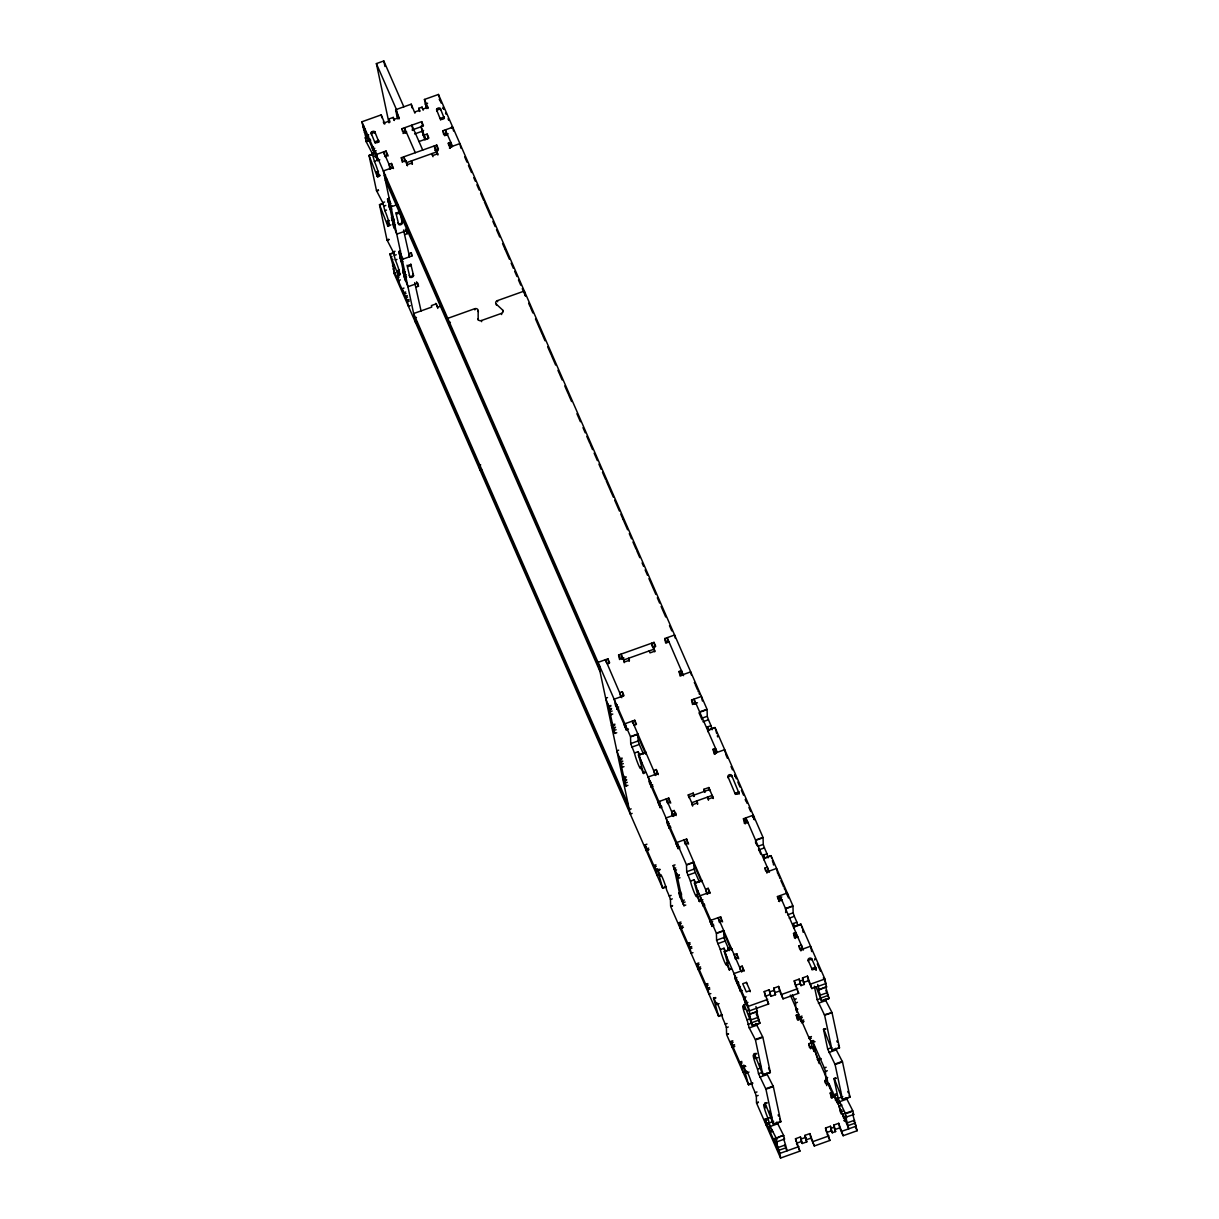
<?xml version="1.0" encoding="UTF-8"?>
<svg xmlns="http://www.w3.org/2000/svg" width="1219" height="1219" viewBox="0 0 1219 1219"><rect width="100%" height="100%" fill="white"/><g stroke="black" fill="none" stroke-linecap="round" stroke-linejoin="round"><path stroke-width="1.5" d="M478.183 319.988L478.138 310.571A2.636 2.133 -12 0 0 474.663 308.742L447.754 318.357L448.714 322.898L450.405 322.304M366.233 141.77L365.334 137.61M757.426 1011.907L755.948 1006.528M845.483 1113.206L842.71 1114.196L848.759 1128.824C847.403 1122.318 844.95 1117.229 845.575 1113.831L852.95 1111.119L853.711 1114.867L852.797 1113.724L852.858 1114.745L857.125 1130.729L843.137 1135.727L838.733 1123.309L833.796 1125.076L835.609 1131.582L832.287 1132.771L830.459 1126.265L825.522 1128.017L829.926 1140.435L814.322 1145.997L809.919 1133.594L804.967 1135.346L806.795 1141.868L802.27 1143.483L800.441 1136.961L795.504 1138.729L799.908 1151.147L780.556 1158.05C779.84 1146.058 770.058 1138.043 783.619 1135.453L776.884 1121.998M371.353 132.246L371.46 132.109A1.539 1.249 -12 0 0 371.185 133.328L371.536 134.7M436.92 108.75L436.813 108.887A1.539 1.249 -12 0 0 436.646 109.969M815.298 968.694L815.404 968.556A1.539 1.249 -12 0 0 815.572 967.475L811.884 959.033A1.981 1.6 -12 0 0 809.386 958.225A1.981 1.6 -12 0 0 808.182 960.359L808.426 961.501M388.952 122.799L376.381 63.601L383.787 60.95L403.824 106.815M365.395 137.656L366.203 138.798L361.875 121.793L381.227 114.876L384.899 123.881M397.592 118.837L395.626 109.74L411.23 104.179L414.917 113.169M426.421 108.552L424.441 99.455L438.444 94.457L707.035 709.26L699.63 711.896M363.765 126.014L362.835 126.334L377.159 159.095L378.393 158.653M397.577 113.946L396.602 114.296L398.567 118.7M427.183 108.064L425.416 104.011L427.595 103.234M389.455 122.433L388.739 119.02L393.265 117.405L394.362 120.498M419.412 111.432L418.757 108.308L422.079 107.12L423.176 110.228M363.521 129.534L365.365 128.879M384.655 122.738L389.592 120.986L388.739 119.02M394.118 119.371L399.07 117.603L395.626 109.74M414.673 112.041L419.61 110.274L418.757 108.308M422.947 109.085L427.884 107.318L424.441 99.455M364.39 132.277L366.249 131.622M371.307 133.572L375.01 132.246M436.752 110.213L440.455 108.887M368.702 134.852L366.843 135.507L367.163 137.031L368.885 140.962L370.744 140.292M442.954 108.354L443.625 109.131M367.163 137.031L368.565 136.528M365.334 138.113L367.65 137.29M369.951 138.951L368.565 139.438L368.885 140.962M366.02 141.313L367.879 140.657M402.605 131.728L401.965 128.681L421.713 121.641L423.435 125.572L420.966 126.456L424.806 139.804M368.108 141.16L366.249 141.815L372.328 153.548L374.401 161.396A9.219 0.884 70.4 0 1 378.545 173.586A9.219 0.884 70.4 0 1 376.656 172.016L378.515 171.361M406.14 131.743L403.672 132.612L401.965 128.681M406.628 131.911L403.032 133.48M412.022 129.991L422.719 126.182M373.532 147.133L372.145 147.636L374.187 153.076L376.031 152.421M422.932 135.538L427.153 134.09L428.128 138.631L425.66 139.515L421.942 130.997L423.633 130.387M372.465 149.145L374.782 148.322M414.628 133.953L421.225 131.606M376.168 150.745L373.852 151.567L374.187 153.076M372.252 153.365L375.041 152.375M389.455 220.471L387.139 221.294A9.219 0.884 70.4 0 0 389.013 222.864A9.219 0.884 70.4 0 0 384.884 210.674L382.812 202.826L376.488 190.606L369.022 155.407L373.639 153.746M369.037 155.438L373.441 154.539M388.023 156.093L386.057 151.019L376.183 154.554L377.479 160.618L379.795 159.796M443.716 134.73L442.878 130.753L452.752 127.218L453.559 131.012M377.28 154.508L375.437 155.163L377.479 160.618M451.548 128.01L451.609 126.944M373.441 156.84L375.284 156.184M375.757 156.687L377.143 156.184M419.001 141.541L428.875 138.021L427.153 134.09M387.779 154.95L385.311 155.834L385.554 156.977M444.828 135.812L444.6 134.684L447.068 133.8L447.297 134.943M384.564 156.459L387.032 155.575L386.057 151.019M445.697 134.639L448.165 133.755M374.401 161.396L376.031 160.817M402.3 162.249L401.325 157.693L436.737 145.061L438.444 148.992L435.975 149.876M393.463 168.542L391.497 163.468L389.029 164.352L390.004 168.908L389.531 167.841M448.851 145.762L448.318 143.202L450.786 142.318L451.746 146.874L449.384 148.002M405.516 160.74L403.047 161.624L401.325 157.693M404.297 161.533L406.201 160.847M435.229 150.486L437.697 149.617L436.737 145.061M393.219 167.399L383.345 170.934L415.572 322.639L417.431 321.984M450.268 148.261L450.024 147.133L459.913 143.598L460.873 148.154M389.958 168.923L392.472 168.024L391.497 163.468M407.481 165.814L407.237 164.672L412.174 162.904L411.321 160.938L411.976 164.077M433.004 156.702L432.76 155.56L437.697 153.807L434.284 145.93L435.274 150.577M369.235 155.941L377.098 176.115L379.871 175.125M377.098 176.115L377.661 177.075L379.947 175.749M385.539 175.033L384.305 175.475L599.001 666.9L600.236 666.458M387.124 179.376L385.28 180.031L599.977 671.44M376.488 190.606L378.347 189.935M376.732 191.093L378.576 190.438M390.888 203.314L389.044 203.969L388.175 202.004L387.535 198.971L389.394 198.316M382.736 202.644L384.579 201.988M399.222 270.008L397.607 270.588A9.219 0.884 70.4 0 0 399.482 272.157A9.219 0.884 70.4 0 0 395.352 259.967L393.28 252.104L386.972 239.884L379.49 204.685L383.193 203.36M388.175 202.004L390.034 201.348M379.505 204.716L383.452 203.984M383.909 206.133L385.768 205.462M391.848 208.952L390.217 209.531L389.364 207.565L388.724 204.533L390.568 203.878M391.893 205.676L389.577 206.499L388.724 204.533M389.364 207.565L397.562 204.487M384.884 210.674L386.499 210.095M394.407 222.193L393.021 222.681L391.512 217.683L393.356 217.028M393.996 219.07L392.366 219.649L391.512 217.683M392.152 220.715L394.011 220.06M404.83 234.536L407.298 233.652L406.658 230.62L396.769 234.139L392.686 223.245L394.545 222.589M379.749 205.31L387.566 225.408L389.41 224.738M387.566 225.408L388.114 226.368L390.872 224.86M395.398 224.555L393.554 225.21L392.686 223.245M393.341 226.277L395.185 225.622M386.972 239.884L388.815 239.229M387.2 240.387L389.044 239.716M393.204 251.922L395.047 251.266M666.412 886.975L662.709 888.301L394.103 273.498C393.432 265.574 392.274 263.35 389.958 253.963L394.118 252.485M389.958 253.963L394.392 253.11M401.6 256.066L400.213 256.569L398.704 251.571L400.563 250.901M394.377 255.411L396.236 254.756M390.644 257.163L392.03 256.676M399.36 254.603L401.203 253.933M391.512 259.906L392.899 259.418M408.914 253.75L411.382 252.866L412.022 255.899L402.148 259.434L398.704 251.571M402.788 261.628L401.401 262.131L399.893 257.133L401.752 256.462M395.352 259.967L396.967 259.388M403.062 258.26L400.746 259.098L399.893 257.133M400.533 260.165L402.849 259.342M392.457 265.742L394.316 265.087M394.986 268.287L393.143 268.942L407.451 301.702L409.31 301.047M406.049 274.61L404.19 275.281L403.337 273.315L402.681 270.283L404.54 269.612M394.103 273.498L395.718 272.919M405.165 271.669L403.55 272.248L402.681 270.283M390.217 254.588L398.034 274.686L400.35 273.864M403.337 273.315L405.18 272.645M398.034 274.686L398.583 275.646L400.426 274.473M398.994 277.46L397.15 278.115L396.83 276.606L399.146 275.784M415.999 287.12L418.467 286.252L417.827 283.204L407.954 286.739L403.87 275.844L405.714 275.174M406.582 277.14L404.723 277.81L403.87 275.844M398.872 282.046L398.537 280.538L400.396 279.882M404.51 278.877L406.369 278.206M402.438 290.244L402.118 288.72L403.977 288.065M406.018 293.52L404.159 294.175L403.839 292.651L405.698 291.996M407.588 297.116L405.729 297.771L405.409 296.263L407.268 295.608M410.27 305.603L408.426 306.259L407.131 300.194L408.99 299.539M437.773 308.422L437.545 307.279L440.623 306.182M416.456 317.428L414.612 318.083L629.309 809.507L631.152 808.852M496.483 305.253L496.24 304.11A2.636 2.133 -12 0 1 497.398 300.636L524.322 291.036L525.282 295.577M477.939 318.86A2.636 2.133 -12 0 0 481.414 320.536L501.39 313.42A2.636 2.133 -12 0 0 502.639 310.037L496.24 304.11M480.697 464.911L479.021 465.521L479.981 470.062L481.673 469.467M607.169 663.639L609.637 662.755L607.915 658.824L598.041 662.344L630.269 814.063L632.128 813.393M619.572 659.555L618.597 654.999L654.009 642.367L655.715 646.299L653.247 647.182M668.774 642.002L665.696 643.099L664.721 638.543L674.61 635.023L675.265 638.146M622.787 658.062L620.319 658.93L618.597 654.999M668.911 641.59L666.443 642.474L664.721 638.543M607.641 663.806L608.875 663.365L607.915 658.824M621.781 658.763L623.991 657.986M652.759 647.716L654.969 646.923L654.009 642.367M618.536 708.711L617.149 709.199L614.132 699.203L624.021 695.668L622.299 691.737L619.831 692.621L620.791 697.177M679.105 671.471L681.573 670.587L682.549 675.143L680.08 676.027L679.105 671.471L680.827 675.402L690.701 671.882L691.356 674.915M607.519 697.588L605.66 698.243L609.744 709.153L611.603 708.483M609.104 706.106L610.948 705.451M610.734 706.517L608.89 707.188L609.744 709.153M615.427 705.268L617.286 704.612M611.283 709.047L609.424 709.717L610.932 714.715L612.776 714.044M618.673 707.02L616.829 707.69L617.149 709.199M610.277 711.683L612.136 711.012M614.925 724.162L611.466 725.564L614.909 733.427L616.753 732.756M614.711 725.229L612.867 725.899L613.721 727.865L615.58 727.194M634.002 725.061L636.47 724.177L634.749 720.246L624.875 723.766L626.155 729.846L628.471 729.008M692.529 704.521L691.569 699.98L701.443 696.445L702.403 701.001M615.245 727.758L613.401 728.429L614.909 733.427M625.972 723.736L624.128 724.391L626.155 729.846M624.448 725.914L625.835 725.412M614.254 730.394L616.113 729.724M695.744 703.028L693.276 703.912L691.569 699.98M694.175 703.942L697.466 702.769M637.872 733.945L630.467 736.581L361.875 121.793M630.695 743.605L638.116 740.969L637.933 734.295L630.528 736.931L630.726 743.758L634.459 752.992A9.219 0.884 70.4 0 0 638.588 765.182A9.219 0.884 70.4 0 0 640.463 766.751L643.586 773.608L638.466 754.911L645.857 752.184M701.717 718.265L707.264 716.284L707.096 709.61L699.691 712.262L699.736 713.923M618.688 750.188L616.844 750.843L620.913 761.738L622.772 761.083M631.884 747.095L639.289 744.443L643.48 754.028M702.891 721.755L708.452 719.759L711.027 725.655A9.219 0.884 70.4 0 0 712.155 729.739M634.459 752.992L638.162 751.666L639.67 755.11M708.452 731.05A9.219 0.884 70.4 0 1 707.325 726.981L711.027 725.655M620.273 758.706L622.132 758.05M621.919 759.117L620.06 759.772L620.913 761.738M707.599 730.151L715.004 727.499L763.018 837.392L755.612 840.028M638.573 755.353L645.887 752.367M708.041 731.781L707.736 730.669L715.035 727.621M622.452 761.646L620.593 762.302L622.101 767.3L623.96 766.644M621.461 764.267L623.305 763.612M626.749 779.794L624.89 780.45L624.25 777.417L626.109 776.762M624.494 777.493L622.65 778.149L626.078 786.011L627.937 785.356M625.896 777.829L624.037 778.484L624.89 780.45M643.053 772.648L644.897 771.977M643.586 773.09L645.43 772.435M626.429 780.358L624.57 781.013L626.078 786.011M658.26 774.614L656.294 769.555L653.826 770.438L654.725 774.705M713.587 751.559L713.1 749.274L715.568 748.405L716.482 752.672M625.438 782.979L627.282 782.324M658.016 773.486L648.127 777.006L651.144 787.002L652.988 786.346M715.065 754.348L714.822 753.205L724.696 749.685L725.366 752.809M655.715 774.659L657.254 774.111L656.294 769.555M716.239 753.052L714.075 753.83L713.709 752.123M650.337 781.12L649.102 781.562L659.829 806.125L661.384 805.576M649.422 783.07L651.266 782.415M652.668 784.838L650.809 785.493L651.144 787.002M670.709 803.123L668.743 798.049L658.869 801.584L660.149 807.648L662.008 806.993M659.967 801.538L658.108 802.193L660.149 807.648M658.443 803.717L660.287 803.062M688.872 797.714L688.278 794.879L693.215 793.112L694.312 796.22M704.46 791.847L703.912 789.287L708.848 787.535L713.389 798.491M670.465 801.98L667.997 802.864L668.241 804.007M669.399 802.711L668.743 798.049M689.146 796.83L709.732 789.485M676.149 815.572L674.183 810.498L671.715 811.382L672.202 813.667M692.803 805.835L692.56 804.708L697.512 802.94L696.643 800.974L697.253 803.824M708.452 800.258L708.209 799.115L713.145 797.363M672.111 814.627L676.027 813.225M675.905 814.429L666.016 817.964L669.033 827.96L670.877 827.305M672.218 814.871L672.675 815.938L674.686 815.221M668.53 821.956L666.991 822.505L677.718 847.083L679.577 846.428M667.311 824.029L669.17 823.374M670.1 825.949L668.713 826.436L669.033 827.96M648.234 850.252L646.375 850.908L645.08 844.843L646.939 844.188M648.98 849.628L647.121 850.298L646.801 848.774L648.66 848.119M688.598 844.081L686.632 839.007L676.758 842.527L678.054 848.607L679.897 847.936M743.925 821.012L743.453 818.726L753.327 815.206L754.302 819.762L752.504 815.663M676.926 842.817L676.012 843.152L678.054 848.607M676.332 844.676L678.175 844.005M688.354 842.939L685.886 843.822L686.129 844.95M745.403 823.8L745.159 822.657L747.628 821.789L747.872 822.916M685.748 844.218L687.607 843.563L686.632 839.007M744.519 823.526L746.881 822.398L745.921 817.858L769.418 872.225M656.279 866.343L654.42 866.999L654.1 865.49L655.959 864.82M658.961 874.831L657.102 875.486L655.822 869.421L657.666 868.751M662.694 888.209L657.559 870.031L659.875 869.208M659.433 869.756L656.142 870.93L645.4 846.367M657.559 870.031L659.951 869.817M676.545 869.878L674.701 870.534L673.833 868.568L673.193 865.536L675.036 864.88M673.833 868.568L675.692 867.913M693.855 862.062L686.449 864.713L638.436 754.835M686.678 871.737L694.083 869.086L693.916 862.412L686.495 865.063L686.708 871.875L690.442 881.108A9.219 0.884 70.4 0 0 694.571 893.298A9.219 0.884 70.4 0 0 696.445 894.868L699.569 901.74L694.449 883.074L716.345 933.144L723.751 930.508M757.685 846.397L763.246 844.417L763.079 837.743L755.658 840.379L755.734 842.878M679.989 877.741L678.13 878.411L677.49 875.364L679.333 874.709M679.12 875.775L677.276 876.431L678.13 878.411M687.851 875.212L695.272 872.575L699.462 882.16M758.873 849.872L764.435 847.891L767.01 853.788A9.219 0.884 70.4 0 0 768.122 857.856M662.572 887.782L666.275 886.457M690.442 881.108L694.144 879.798L695.638 883.226M764.237 858.587A9.219 0.884 70.4 0 1 763.307 855.113L767.01 853.788M694.419 882.952L701.824 880.316L702.266 881.931M763.582 858.283L770.987 855.631L792.914 905.824L785.508 908.475M694.54 883.47L701.961 880.834M764.023 859.898L763.703 858.801L771.017 855.784M658.108 870.488L660.683 876.385A9.219 0.884 70.4 0 1 662.557 877.954A9.219 0.884 70.4 0 1 666.686 890.144L669.261 896.041L671.12 895.371M685.779 905.047L683.935 905.717L679.638 895.889L678.998 892.857L680.842 892.186M681.711 894.152L679.852 894.822L678.998 892.857M679.638 895.889L681.497 895.218M672.477 905.534L670.618 906.189L670.45 899.515L672.294 898.86M710.144 893.375L708.178 888.316L705.71 889.2L706.258 891.759M765.593 870.884L764.983 868.035L767.452 867.151L768.427 871.707L767.041 872.21M696.445 894.868L698.914 893.984M684.286 900.049L682.427 900.719L683.935 905.717M709.9 892.247L700.011 895.767L703.028 905.763L704.872 905.107M766.949 873.109L766.705 871.966L776.579 868.446L776.884 869.863M672.538 905.885L670.679 906.54L718.677 1016.417L722.395 1015.107M683.295 902.685L685.139 902.014M699.02 900.765L700.879 900.11M702.83 899.652L700.986 900.323L711.713 924.886L713.572 924.231M699.584 901.344L701.413 900.551M701.306 901.831L702.693 901.344M704.094 903.751L702.693 904.254L703.028 905.763M682.213 928.055L680.37 928.726L679.074 922.661L680.933 921.991M681.253 923.514L679.394 924.17L690.137 948.748L691.981 948.077M683.432 927.278L681.116 928.101L680.796 926.592L682.655 925.922M722.593 921.884L720.627 916.81L710.753 920.345L712.033 926.41L713.892 925.739M777.981 899.104L777.448 896.544L787.322 893.009L787.809 895.295M711.393 920.467L710.007 920.954L712.033 926.41M710.327 922.478L712.643 921.655M779.49 897.793L781.806 896.971M722.349 920.741L719.88 921.625L720.124 922.768M779.398 901.603L779.154 900.475L781.623 899.592L781.867 900.734M720.627 916.81L721.602 921.366L719.286 922.189L718.159 917.694L741.655 972.076M778.514 901.344L781.806 899.881M690.274 944.146L688.415 944.816L688.095 943.293L689.954 942.637M692.956 952.633L691.097 953.288L689.817 947.224L691.661 946.569M716.574 940.169L723.995 937.533L723.812 930.859L716.406 933.495L716.604 940.321L720.338 949.555A9.219 0.884 70.4 0 0 724.467 961.745A9.219 0.884 70.4 0 0 726.341 963.315L729.465 970.172L724.345 951.49L731.735 948.748M787.596 914.829L793.142 912.848L792.975 906.174L785.569 908.825L785.6 910.075M717.762 943.658L725.168 941.007L729.358 950.591M789.242 918.151L794.331 916.338L796.906 922.234A9.219 0.884 70.4 0 0 797.851 925.709M720.338 949.555L724.04 948.23L725.549 951.673M793.798 925.907A9.219 0.884 70.4 0 1 793.203 923.545L796.906 922.234M728.093 948.991L727.911 948.138L730.592 947.178M793.478 926.714L800.883 924.078L824.897 979.009L826.589 987.238L825.903 986.278M728.474 950.211L727.911 948.138M724.452 951.917L731.766 948.931M793.919 928.345L793.615 927.232L800.929 924.215M700.117 969.014L698.258 969.669L696.963 963.604L698.822 962.949M699.142 964.458L697.298 965.128L708.026 989.691L709.885 989.036M738.699 958.744L736.733 953.669L734.265 954.553L735.164 958.82M794.026 935.674L793.539 933.404L796.007 932.52L796.982 937.061L794.514 937.944L794.209 936.527M700.864 968.389L699.005 969.059L698.685 967.536L700.544 966.88M738.455 957.601L735.986 958.484L736.215 959.627M795.504 938.462L795.26 937.335L797.729 936.451L797.973 937.579M736.306 958.713L737.693 958.225L736.733 953.669M726.341 963.315L728.825 962.431M728.916 969.212L730.775 968.556M729.465 969.654L731.309 968.998M744.123 971.193L742.173 966.118L739.704 967.002L740.299 969.852M799.649 948.976L798.978 945.853L801.447 944.969L802.422 949.51L800.411 950.226M743.895 970.05L734.006 973.57L737.023 983.581L738.866 982.91M800.944 950.911L800.7 949.784L810.574 946.249L811.702 951.567M742.371 970.949L743.133 970.674L742.173 966.118M708.163 985.104L706.304 985.76L705.984 984.251L707.843 983.581M736.825 977.47L734.981 978.126L749.289 1010.886L768.64 1003.984L764.237 991.565L769.174 989.813L771.002 996.319L775.528 994.704L773.699 988.198L778.636 986.43L783.04 998.849L798.658 993.272L794.255 980.853L799.192 979.101L801.02 985.607L804.342 984.419L802.513 977.912L807.466 976.145L811.869 988.563L825.857 983.565L824.608 980.701M710.845 993.576L709.001 994.247L707.706 988.182L709.549 987.512M735.301 979.649L736.687 979.147M738.089 981.569L736.687 982.057L737.023 983.581M746.424 982.392L742.721 983.718L746.302 991.916L750.005 990.59L746.424 982.392L746.668 983.535M739.186 985.333L738.272 985.668L740.314 991.108L742.158 990.453M738.592 987.177L740.436 986.521M814.703 960.023L814.901 958.622M718.661 1016.341L713.542 998.163L715.401 997.508M713.542 998.163L715.934 997.95M714.075 998.605L716.65 1004.502L719.119 1003.618M746.028 996.898L743.56 997.782L743.88 999.306L745.601 1003.237L747.917 1002.399M743.88 999.306L745.281 998.803M770.027 991.778L774.568 990.163M800.045 981.066L803.382 979.878M746.668 1001.226L745.281 1001.713L745.601 1003.237M765.364 996.487L770.149 994.354L769.174 989.813M778.636 986.43L779.611 990.986L774.674 992.738L775.528 994.704M795.519 985.302L800.152 983.642L799.192 979.101M804.342 984.419L803.489 982.453L808.426 980.701L807.466 976.145M755.932 1023.427L762.637 1036.805L755.231 1039.457L749.152 1027.724L747.079 1019.876A9.219 0.884 70.4 0 1 742.95 1007.686A9.219 0.884 70.4 0 1 744.824 1009.256L743.864 1004.7L745.708 1004.045M743.864 1004.7L746.714 1004.319M718.555 1015.899L722.257 1014.589M757.38 1011.953L756.511 1010.78L759.879 1023.229L752.473 1025.865L749.167 1014.452L749.106 1013.416L750.02 1014.513L748.329 1006.33L767.665 999.428M782.08 994.293L797.683 988.716M810.894 984.007L824.897 979.009M749.975 1014.086L757.38 1011.45M825.659 986.72L829.042 998.544L821.636 1001.195L818.239 988.777L819.138 989.919L826.543 986.765M749.7 1014.208L757.106 1011.557M818.863 989.523L826.269 986.887M716.65 1004.502A9.219 0.884 70.4 0 1 718.524 1006.071A9.219 0.884 70.4 0 1 722.669 1018.261L725.244 1024.158L727.088 1023.503M792.304 994.689L794.407 999.489L796.251 998.818M747.079 1019.876L750.782 1018.551M728.444 1033.651L726.6 1034.321L726.417 1027.647L728.276 1026.992M797.607 1008.982L795.763 1009.637L795.58 1002.963L797.439 1002.308M750.919 1019.922L758.325 1017.286M820.082 995.253L827.488 992.601M751.788 1022.665L759.208 1020.029M820.951 997.995L828.356 995.344M748.055 1024.432L751.285 1023.274M824.394 1014.772L832.028 1012.623L839.51 1047.822L832.105 1050.473L824.623 1015.275L817.202 999.748L820.92 998.422M744.398 1005.157L752.214 1025.24L759.879 1023.229M815.999 986.75L821.377 1000.57L829.042 998.544M728.505 1034.017L726.661 1034.672L748.588 1084.864L752.748 1083.371M795.809 1009.987L797.668 1009.332M749.228 1027.907L756.633 1025.27M818.391 1003.237L825.796 1000.586L831.8 1012.136M796.495 1016.341L796.251 1015.198L798.735 1014.315L790.339 995.115M734.097 1046.816L732.253 1047.487L730.958 1041.407L732.817 1040.752M801.005 1020.912L800.121 1016.737L801.98 1016.067M733.137 1042.275L731.278 1042.931L742.021 1067.494L744.337 1066.671M798.216 1020.273L797.973 1019.13L802.3 1017.591M734.859 1046.207L733 1046.862L732.68 1045.338L734.539 1044.683M811.321 1038.222L809.462 1038.893L802.163 1022.177L801.843 1020.669L803.687 1019.998M802.163 1022.177L804.022 1021.522M801.416 1022.802L803.26 1022.147M762.942 1075.158L755.46 1039.959L762.881 1037.308L770.347 1072.507L762.942 1075.158L754.287 1053.475L755.292 1058.534L757.761 1057.65M824.623 1015.275L832.028 1012.623M754.332 1053.993L756.176 1053.323M835.091 1064.553L842.512 1061.917L849.978 1097.115L842.573 1099.751L835.091 1064.553L827.716 1049.178L823.495 1029.308L825.339 1028.638M754.866 1054.435L756.725 1053.78M823.495 1029.308L825.872 1029.095M742.158 1062.907L740.299 1063.562L739.979 1062.054L741.838 1061.399M809.462 1038.893L809.142 1037.369L811.458 1036.546M745.297 1071.227L742.981 1072.05L741.701 1065.985L744.017 1065.162M812.144 1047.365L810.864 1041.3L813.18 1040.477M748.557 1084.773L743.438 1066.595L745.297 1065.939M816.989 1057.452L812.601 1041.925L814.46 1041.255M809.553 1047.685L808.715 1043.708L813.5 1042.001M743.438 1066.595L745.83 1066.396M812.601 1041.925L814.993 1041.712M810.665 1048.767L810.422 1047.639L812.905 1046.755L827.29 1079.684L828.097 1084.285M811.062 1047.761L814.46 1046.542M743.986 1067.052L746.561 1072.949L749.03 1072.065M766.583 1073.223L773.334 1086.556L780.83 1121.785L773.41 1124.436L765.943 1089.237L758.523 1073.71L757.548 1069.154L761.25 1067.829A9.219 0.884 70.4 0 1 759.635 1063.791M813.713 1051.357L813.683 1050.443M758.523 1073.71L762.683 1072.217M827.686 1049.026L831.846 1047.548M762.683 1074.518L770.347 1072.507M824.029 1029.75L831.846 1049.849L839.51 1047.822M759.696 1077.185L767.117 1074.549M828.859 1052.515L836.264 1049.864L842.481 1061.84M748.451 1084.346L752.626 1082.853M817.675 1059.905L820.859 1058.503M818.665 1059.86L820.981 1059.021M765.7 1088.735L773.12 1086.099M834.863 1064.05L842.268 1061.414M746.561 1072.949A9.219 0.884 70.4 0 1 748.436 1074.518A9.219 0.884 70.4 0 1 752.565 1086.708L755.14 1092.605L756.999 1091.95M813.134 1042.367L824.303 1067.92L826.162 1067.265M765.943 1089.237L773.349 1086.586M758.355 1102.098L756.496 1102.753L756.329 1096.079L758.172 1095.424M825.629 1076.834L825.492 1071.41L827.335 1070.739M825.659 1078.084L827.518 1077.413M758.401 1102.448L756.557 1103.104L780.556 1158.05M827.564 1077.764L825.72 1078.434L833.918 1097.191M825.354 1083.112L824.806 1080.552L827.29 1079.684M776.381 1138.439L770.088 1126.295L768.031 1118.432A9.219 0.884 70.4 0 1 763.886 1106.243A9.219 0.884 70.4 0 1 765.761 1107.812L764.801 1103.271L766.66 1102.601M846.215 1097.831L852.751 1110.692L845.331 1113.343L838.276 1098.807L833.964 1078.586L835.807 1077.931M764.801 1103.271L767.193 1103.058M833.964 1078.586L836.356 1078.373M826.772 1085.626L826.528 1084.483L828.996 1083.615L832.714 1092.133L833.689 1096.673L831.328 1097.801M831.221 1097.557L830.246 1093.001L832.714 1092.133M768.092 1124.634L766.248 1125.289L764.953 1119.225L766.812 1118.554M835.076 1099.096L834.116 1094.54L835.975 1093.885M768.031 1118.432L771.734 1117.122M767.132 1120.078L765.273 1120.733L779.596 1153.494L798.933 1146.591M832.211 1098.075L831.967 1096.932L836.295 1095.393M768.854 1124.009L766.995 1124.665L766.675 1123.156L768.519 1122.486M839.586 1102.936L837.727 1103.591L836.158 1099.995L835.838 1098.471L837.682 1097.816M768.991 1122.989L773.623 1121.343M838.154 1098.304L842.786 1096.658M836.158 1099.995L838.002 1099.325M835.411 1100.605L837.255 1099.949M765.334 1103.713L773.151 1123.811L780.83 1121.785M834.497 1079.028L842.314 1099.127L849.978 1097.115M770.423 1127.605L768.564 1128.276L768.244 1126.752L770.103 1126.097M837.727 1103.591L837.407 1102.083L839.266 1101.412M770.179 1126.478L777.585 1123.827M839.327 1101.793L846.748 1099.142M772.755 1131.323L770.286 1132.207L769.966 1130.683L772.282 1129.861M840.241 1111.225L839.129 1106.014L841.902 1105.008M842.969 1111.164L840.409 1112.078L841.247 1113.998M776.335 1139.506L773.867 1140.39L773.547 1138.881L775.863 1138.043M776.183 1138.013L783.619 1135.453M776.823 1141.837L784.503 1139.079L783.817 1135.879M845.986 1117.153L853.681 1114.501M776.975 1143.833L775.589 1144.321L775.254 1142.812L777.067 1142.218M844.417 1118.128L846.733 1117.305M844.752 1119.651L846.596 1118.981M844.218 1120.185L845.62 1119.682M801.31 1138.927L805.835 1137.312M831.312 1128.23L834.649 1127.042M778.042 1147.551L785.447 1144.915M847.19 1122.882L854.61 1120.231M796.464 1143.285L801.416 1141.517L800.441 1136.961M806.795 1141.868L805.942 1139.902L810.879 1138.135L809.919 1133.594M827.107 1132.344L831.434 1130.805L830.459 1126.265M835.609 1131.582L834.756 1129.617L839.693 1127.865L838.733 1123.309M778.911 1150.294L786.316 1147.658L783.604 1138.439L784.503 1139.079M848.074 1125.625L855.479 1122.973M813.347 1141.456L828.95 1135.879M842.161 1131.171L856.165 1126.173L855.159 1123.888M439.404 99.013L440.303 101.055M440.668 101.878L441.156 103.021M442.985 107.211L443.884 109.253M445.575 113.138L446.032 114.159M448.043 118.776L448.714 120.315M464.683 156.87L466.968 162.097M468.462 165.494L471.54 172.549M473.764 177.639L475.273 181.113M476.873 184.755L479.143 189.981M480.576 193.257L483.714 200.434M484.37 201.927L491.181 217.531M492.857 221.34L495.143 226.566M496.499 229.675L499.699 237.035M502.548 243.541L504.834 248.752M505.032 249.225L509.374 259.159M511.127 263.167L513.412 268.393M514.677 271.304L516.947 276.5M518.471 279.974L520.742 285.17M522.25 288.644L525.587 296.278M528.635 303.241L530.158 306.731M530.6 307.737L532.871 312.948M535.491 318.936L538.95 326.86M539.301 327.652L542.333 334.615M542.745 335.545L545.015 340.756M547.666 346.821L551.095 354.653M551.476 355.521L555.651 365.075M557.921 370.286L559.445 373.761M559.856 374.69L562.142 379.917M564.763 385.92L568.222 393.859M568.557 394.606L571.589 401.554M576.907 413.713L580.412 421.744M582.972 427.625L585.242 432.836M586.766 436.311L589.798 443.259M590.301 444.402L592.586 449.628M594.11 453.118L597.401 460.63M598.91 464.104L601.196 469.315M602.491 472.286L605.736 479.737M606.285 481.002L610.856 491.455M611.054 491.897L613.34 497.108M614.666 500.156L619.404 511.005M620.761 514.098L623.046 519.324M623.199 519.69L627.602 529.793M629.278 533.602L631.549 538.813M632.935 541.983L636.105 549.236M636.745 550.698L639.792 557.662M642.078 562.904L643.602 566.378M645.125 569.867L647.487 575.292M648.919 578.583L655.837 594.4M657.3 597.752L659.631 603.085M661.109 606.468L665.711 616.982M669.49 625.637L671.776 630.878M694.312 682.442L694.754 683.493M695.257 684.621L697.405 689.527M697.954 690.807L698.411 691.843M699.096 693.413L699.554 694.464M725.671 754.241L727.453 758.325M731.034 766.522L732.497 769.859M734.615 774.705L736.398 778.804M737.83 782.08L739.979 787.002M741.411 790.278L743.56 795.184M747.14 803.382L745.342 799.283L745.601 800.639M748.923 807.466L750.721 811.564M778.225 874.526L778.895 876.065M779.505 877.451L779.962 878.488M780.861 880.575L781.577 882.206M782.004 883.196L782.461 884.232M782.918 885.284L783.604 886.853M784.259 888.346L784.929 889.885M785.6 891.424L786.346 893.116M786.941 894.502L787.611 896.026M817.279 963.909L819.412 968.815M819.595 969.227L820.494 971.284M823.358 977.836L824.105 979.558M707.325 726.981L708.833 730.425M763.307 855.113L764.801 858.557M793.203 923.545L794.712 926.989M452.508 146.25L445.346 129.869L446.398 134.806M717.29 752.336L694.038 699.096L695.074 704.018M811.869 968.8L808.182 960.359L811.884 959.033L812.128 960.176M450.192 143.4L451.746 146.874M667.311 640.249L668.164 642.215M681.055 671.73L682.549 675.143M699.005 712.81L702.053 719.789M715.02 749.456L716.543 752.946M755.46 842.039L756.984 845.529M758.508 849.018L760.808 854.26M795.184 932.946L796.982 937.061M801.721 947.925L802.422 949.51M817.705 984.495L819.153 989.508M445.56 133.48L446.093 134.715M694.251 702.708L694.784 703.927M745.495 819.991L746.637 822.612M779.596 898.037L780.556 900.247M442.878 130.753L444.6 134.684M448.318 143.202L450.024 147.133M713.1 749.274L714.822 753.205M743.453 818.726L745.159 822.657M764.983 868.035L766.705 871.966M777.448 896.544L779.154 900.475M793.539 933.404L795.26 937.335M798.978 945.853L800.7 949.784M425.446 103.996L427.381 108.415M808.426 980.701L811.869 988.563M437.697 149.617L438.124 150.592M800.152 983.642L801.02 985.607M420.966 126.456L425.66 139.515L421.972 130.982M432.76 155.56L431.907 153.594L432.257 155.301M649.163 650.916L650.032 652.881L654.969 651.114L651.556 643.251L652.256 646.573M795.382 985.775L795.809 986.765M796.556 988.487L797.363 990.331M797.851 991.428L798.658 993.272M853.909 1121.008L854.412 1122.166M855.342 1126.63L857.125 1130.729M703.912 789.287L705.009 792.396M708.209 799.115L707.355 797.15L707.599 798.293M422.719 150.059L411.839 125.161L412.967 130.479M800.121 1016.737L801.843 1020.669M809.142 1037.369L810.864 1041.3M834.116 1094.54L835.838 1098.471M837.407 1102.083L839.129 1106.014M843.137 1115.964L839.449 1107.522A1.981 1.6 -12 0 1 840.5 1105.45M796.51 1011.587L796.86 1012.395M797.912 1014.802L798.613 1016.402M798.963 1017.195L800.014 1019.602M800.365 1020.394L800.715 1021.202M812.494 1048.172L812.844 1048.98M813.545 1050.58L813.896 1051.372M817.4 1059.387L817.751 1060.18M818.36 1061.597L819.259 1063.654M796.251 1015.198L797.973 1019.13M808.715 1043.708L810.422 1047.639M824.806 1080.552L826.528 1084.483M830.246 1093.001L831.967 1096.932M376.381 63.601L396.419 109.466L398.293 118.304M415.313 152.71L404.434 127.812L405.561 133.115M839.693 1127.865L843.137 1135.727M779.611 990.986L783.04 998.849M688.278 794.879L692.56 804.708M831.434 1130.805L832.287 1132.771M770.149 994.354L771.002 996.319M407.237 164.672L403.824 156.809L404.799 161.457M621.202 656.706L622.056 658.671M827.076 1133.929L827.823 1135.636M828.311 1136.748L829.926 1140.435M383.315 122.007L384.122 123.85M767.345 1001.028L768.64 1003.984M390.75 168.283L383.589 151.903L384.076 154.173M637.247 734.844L645.643 754.043M692.956 862.336L701.336 881.535M723.537 932.352L730.73 948.809M810.879 1138.135L814.322 1145.997M371.201 133.328L375.178 143.187M724.315 951.399L748.329 1006.33M615.107 703.759L625.835 728.322M399.558 211.314L402.361 222.894A1.981 1.143 -23.6 0 1 400.746 224.707A1.981 1.143 -23.6 0 1 398.643 224.22L398.003 222.742M405.363 229.233L407.298 233.652M401.706 221.431L402.361 222.894L398.643 224.22L395.855 212.639M435.823 303.348L437.545 307.279M403.535 230.025L409.554 256.782L408.914 255.304M801.416 1141.517L802.27 1143.483M387.535 198.971L390.964 206.834M410.742 252.958L412.022 255.899M610.064 712.749L610.932 714.715M796.632 1143.651L797.333 1145.25M797.82 1146.348L798.46 1147.826M799.1 1149.304L799.908 1151.147M612.212 722.852L613.721 727.865M410.742 263.913L413.531 275.494A1.981 1.143 -23.6 0 1 411.915 277.292A1.981 1.143 -23.6 0 1 409.828 276.82L409.188 275.342M673.193 865.536L677.49 875.364M416.548 281.818L418.467 286.252M412.891 274.016L413.531 275.494L409.828 276.82L407.039 265.224M414.719 282.625L421.073 311.028M621.248 765.334L622.101 767.3M623.397 775.452L624.25 777.417M784.503 1145.129L784.99 1146.271M785.752 1147.993L787.002 1150.858L786.316 1147.658M628.334 804.951L413.637 313.542L431.755 307.081L431.435 305.558L436.372 303.79L436.935 306.457M396.83 276.606L398.537 280.538M402.118 288.72L403.839 292.651M405.409 296.263L407.131 300.194M645.08 844.843L646.801 848.774M654.1 865.49L655.822 869.421M679.074 922.661L680.796 926.592M688.095 943.293L689.817 947.224M696.963 963.604L698.685 967.536M705.984 984.251L707.706 988.182M730.958 1041.407L732.68 1045.338M739.979 1062.054L741.701 1065.985M764.953 1119.225L766.675 1123.156M768.244 1126.752L769.966 1130.683M773.547 1138.881L775.254 1142.812M794.331 916.338L793.188 913.001M764.435 847.891L763.246 844.417M708.452 719.759L707.31 716.422M825.796 1000.586L825.187 999.001M836.264 1049.864L835.655 1048.294M824.303 1067.92L825.492 1071.41M794.407 999.489L795.58 1002.963M725.168 941.007L723.995 937.533M695.272 872.575L694.083 869.086M639.213 744.26L638.116 740.969M755.14 1092.605L756.329 1096.079M725.244 1024.158L726.417 1027.647M669.261 896.041L670.45 899.515M770.103 1071.928L768.625 1068.118M849.765 1096.567L849.232 1095.226M839.266 1047.243L838.276 1044.683M759.635 1022.634L757.669 1017.575M825.857 990.392L826.345 991.641M827.32 994.155L827.808 995.405M828.295 996.67L828.783 997.919M836.813 1040.919L837.301 1042.184M847.769 1091.462L848.256 1092.712M756.207 1013.812L757.182 1016.326M778.118 1114.882L778.606 1116.147M779.596 1118.646L780.571 1121.16M801.02 924.596L801.325 925.693M801.645 926.806L801.965 927.918M802.59 930.127L803.214 932.352M795.489 933.891L796.114 936.101M771.124 856.149L771.749 858.374M772.374 860.584L772.998 862.808M773.303 863.905L773.623 865.018M817.309 1058.564L817.614 1059.661M715.142 728.017L715.766 730.242M716.086 731.354L716.711 733.564M717.336 735.788L717.641 736.901M731.857 949.266L732.177 950.378M645.979 752.702L646.299 753.814M815.572 967.475L816.044 969.745M816.105 970.263L815.465 967.231L811.763 968.556L812.098 969.928M842.71 1114.196L843.67 1118.524M814.322 986.186L817.202 999.748M803.412 950.028L779.916 895.66L780.876 900.216M828.996 1083.615L829.423 1085.596M829.545 1086.175L829.91 1087.881M788.053 896.422L788.373 897.946M802.513 977.912L803.489 982.453M833.796 1125.076L834.207 1127.057M834.39 1127.91L834.756 1129.617M777.128 871.006L777.631 873.368M812.905 1046.755L813.378 1049.026M794.255 980.853L794.971 984.266M825.522 1128.017L825.827 1129.449M825.888 1129.723L826.299 1131.72M798.735 1014.315L799.694 1018.871L797.378 1019.693L796.616 1016.905M752.58 815.831L752.9 817.339M739.308 793.95L731.735 775.574A1.981 1.6 -12 0 0 729.236 774.766A1.981 1.6 -12 0 0 728.033 776.899L728.261 778.042M734.691 774.873L735.011 776.396M744.169 822.139L744.413 823.282M732.04 777.006L731.735 775.574L728.033 776.899L735.423 794.422M773.699 988.198L774.431 991.611M804.967 1135.346L805.942 1139.902M764.237 991.565L764.785 994.125M764.907 994.704L765.197 996.121M795.504 1138.729L796.114 1141.578M712.947 798.415L712.307 795.382L691.722 802.727L692.377 805.759M708.848 787.535L709.519 790.659M683.539 675.661L667.189 637.659L668.149 642.154M750.005 990.59L750.249 991.733M739.979 989.599L740.314 991.108M697.512 802.94L697.74 804.083M693.215 793.112L693.931 796.525M708.178 888.316L709.138 892.857L706.67 893.74L706.426 892.613M707.66 894.258L684.164 839.891L685.048 844.066M654.694 651.799L654.131 649.148L623.671 660.012L624.235 662.664M674.183 810.498L675.097 814.764M673.68 816.456L666.275 798.933L667.067 802.635M672.263 813.942L672.675 815.938M655.776 775.497L632.28 721.13L632.768 723.4M676.621 873.398L683.067 903.751M674.046 867.501L680.492 897.854M629.233 661.292L628.593 658.26L629.446 660.226L624.509 661.993L621.096 654.115L622.071 658.763M634.749 720.246L635.724 724.802M622.299 691.737L623.259 696.293M621.797 697.695L605.447 659.708L605.919 661.947M608.235 704.14L614.041 731.461M619.42 756.74L625.225 784.046M502.639 310.037L502.944 311.454M501.39 313.42L501.634 314.548M497.398 300.636L497.642 301.779M444.341 118.502L440.349 108.643L440.653 110.076M438.444 94.457L438.992 97.017M439.449 99.211L439.754 100.613M440.699 120.102L436.646 109.969L436.996 111.356M481.414 320.536L481.657 321.679M478.138 310.571L478.381 311.698M474.663 308.742L474.907 309.885M427.884 107.318L428.128 108.461M437.697 153.807L437.941 154.935M437.423 154.493L436.859 151.826L406.399 162.706L406.963 165.357M422.079 107.12L422.323 108.262M419.61 110.274L419.854 111.417M421.713 121.641L422.688 126.182M411.23 104.179L412.022 107.866M412.174 162.904L412.418 164.047M399.07 117.603L399.299 118.746M383.787 60.95L384.96 66.496M393.265 117.405L393.813 119.965M389.592 120.986L389.836 122.113M381.227 114.876L381.821 117.725M378.941 142.151L374.903 132.002L375.208 133.42M388.389 200.937L394.194 228.243M399.573 253.537L405.378 280.842M376.656 172.016L377.631 176.572M387.139 221.294L388.13 225.972M397.607 270.588L398.598 275.265M785.645 911.736L785.661 912.574M371.643 132.185A2.011 1.615 -12 0 1 375.025 131.926M437.088 108.826A2.011 1.615 -12 0 1 440.486 108.567M815.13 968.617A2.011 1.615 -12 0 1 811.732 968.861M846.306 1115.903A2.011 1.615 -12 0 1 843.015 1116.025M846.611 1120.962A2.011 1.615 -12 0 1 844.066 1120.688M840.363 1111.164A1.981 1.6 -12 0 1 841.796 1109.884M840.44 1091.371A9.219 0.884 70.4 0 1 840.211 1090.807M830.413 1043.159A9.219 0.884 70.4 0 1 830.2 1042.641M819.732 993.363A9.219 0.884 70.4 0 1 819.503 992.815M727.149 957.921A9.219 0.884 70.4 0 1 724.04 948.23M697.938 891.196A9.219 0.884 70.4 0 1 697.71 890.647M696.537 887.615A9.219 0.884 70.4 0 1 694.144 879.798M641.727 762.515A9.219 0.884 70.4 0 1 638.162 751.666M757.548 1069.154A9.219 0.884 70.4 0 1 753.418 1056.964A9.219 0.884 70.4 0 1 755.292 1058.534M750.34 1017.499A9.219 0.884 70.4 0 1 748.938 1013.873M747.872 1010.734A9.219 0.884 70.4 0 1 747.674 1010.14M771.048 1115.492A9.219 0.884 70.4 0 1 769.433 1111.164M378.591 140.444L374.873 141.754A1.981 1.6 -12 0 0 377.372 142.577A1.981 1.6 -12 0 0 378.591 140.444M444.036 117.085L440.333 118.395A1.981 1.6 -12 0 0 442.832 119.218A1.981 1.6 -12 0 0 444.036 117.085M400.213 212.792L396.495 214.102A1.981 1.143 -23.6 0 1 398.11 212.304A1.981 1.143 -23.6 0 1 400.213 212.792M411.382 265.376L407.679 266.702A1.981 1.143 -23.6 0 1 409.294 264.904A1.981 1.143 -23.6 0 1 411.382 265.376M738.882 791.954L735.179 793.279A1.981 1.6 -12 0 0 737.678 794.087A1.981 1.6 -12 0 0 738.882 791.954"/></g></svg>
